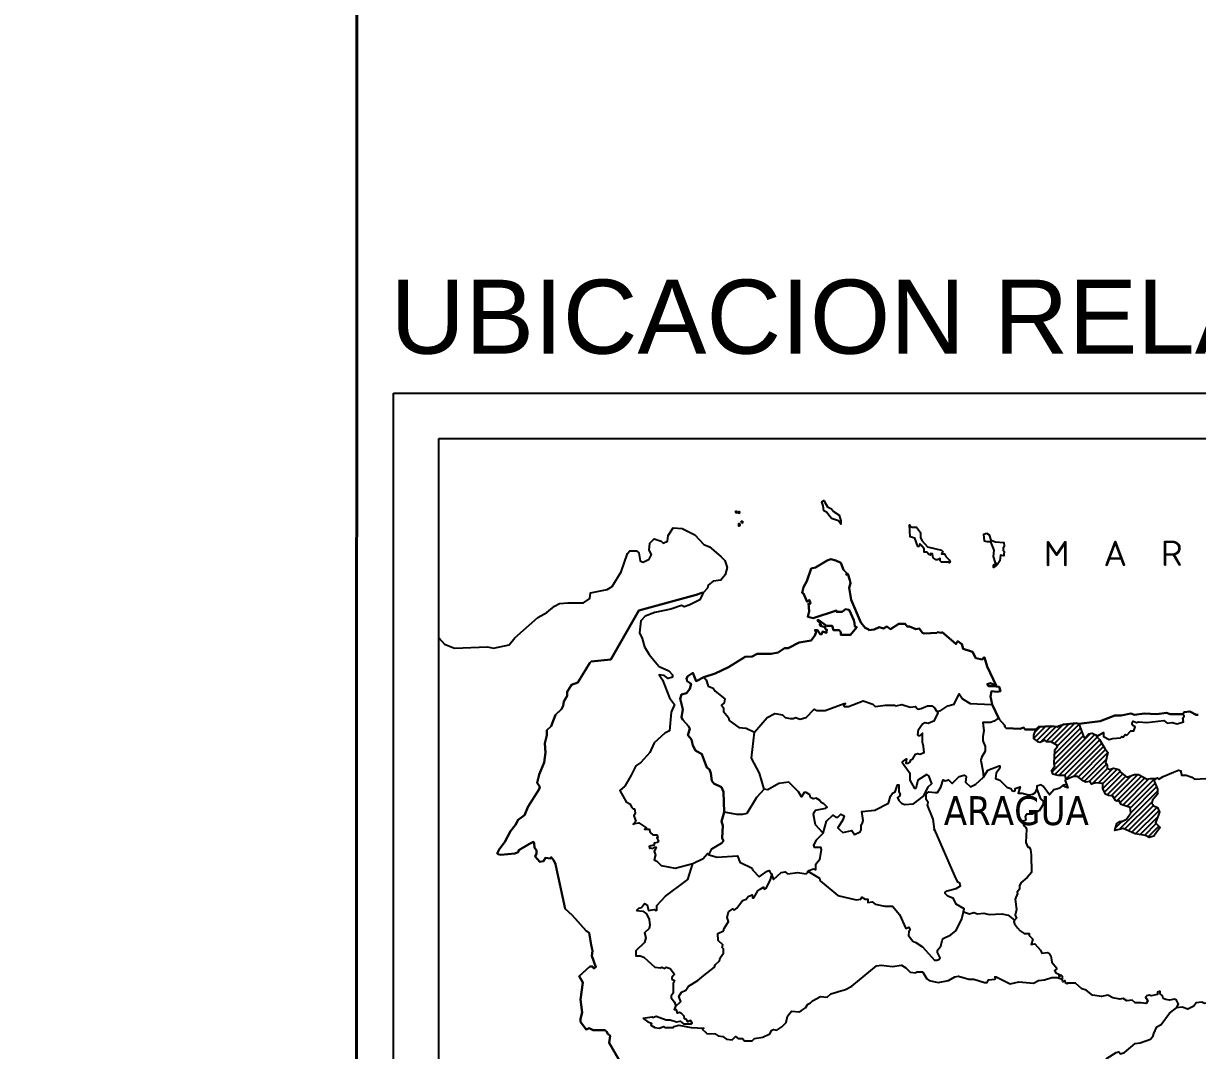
# Model space of a CAD drawing. Header units: metres. Extents: x 2 to 659295185, y -28 to 1124222152.
# Drawn here: x 662159 to 663783, y 1126319 to 1127739 of the extents above; entities that cross this region are included whole.
import ezdxf
from ezdxf.enums import TextEntityAlignment as Align

# ---------------------------------------------------------------- set-up
doc = ezdxf.new("R2010")
doc.units = ezdxf.units.M
doc.header["$MEASUREMENT"] = 0
for name, color, linetype in [('FORMATO', 7, 'CONTINUOUS'), ('MARCO LEYENDA', 7, 'CONTINUOUS'), ('TEXTOS', 7, 'CONTINUOUS')]:
    doc.layers.add(name, color=color, linetype=linetype)
doc.styles.get("Standard").update_dxf_attribs({"font": 'tahoma.ttf'})
doc.styles.add('STYLE1', font='romans.shx')
doc.styles.add('WMF-ARIAL0', font='arial.ttf')

msp = doc.modelspace()

# ---------------------------------------------------------------- hatches: boundary and pattern name
at = {"layer": 'FORMATO'}
h = msp.add_hatch(dxfattribs=at)
h.set_pattern_fill('ANSI31', color=8, scale=1.6, style=0)
h.set_pattern_definition([(45, (-20881749.337, -35277150.653), (-3.5921024484, 3.5921024484), [])])
h.paths.add_polyline_path([(663727.8544, 1126680.5006), (663722.58, 1126692.8076), (663726.0963, 1126695.4448), (663718.1847, 1126695.4448), (663713.7894, 1126694.5657), (663701.4824, 1126700.7192), (663696.208, 1126700.7192), (663685.6592, 1126697.2029), (663676.8685, 1126704.2354), (663674.2313, 1126707.7517), (663667.1988, 1126709.5098), (663661.0453, 1126707.7517), (663658.4081, 1126709.5098), (663658.4081, 1126713.9052), (663655.7709, 1126717.4214), (663659.2872, 1126731.4865), (663654.8918, 1126736.7609), (663647.8593, 1126749.0679), (663643.464, 1126753.4632), (663645.2221, 1126754.3423), (663637.3105, 1126757.8585), (663632.9152, 1126756.9795), (663627.6407, 1126751.7051), (663625.8826, 1126752.5841), (663618.8501, 1126771.0446), (663615.3338, 1126771.9236), (663597.7525, 1126770.1655), (663588.9618, 1126766.6492), (663581.9292, 1126767.5283), (663581.0502, 1126766.6492), (663580.1711, 1126767.5283), (663563.4688, 1126766.6492), (663559.0735, 1126763.1329), (663556.4363, 1126755.2213), (663556.4363, 1126750.826), (663561.7107, 1126746.4307), (663565.227, 1126745.5516), (663571.3804, 1126748.1888), (663574.0176, 1126746.4307), (663580.1711, 1126746.4307), (663588.0827, 1126742.0353), (663588.9618, 1126738.5191), (663585.4455, 1126734.1237), (663584.5664, 1126716.5424), (663585.4455, 1126711.268), (663581.0502, 1126705.9936), (663582.8083, 1126701.5982), (663589.8408, 1126699.8401), (663599.5106, 1126699.8401), (663601.2687, 1126693.6866), (663611.8175, 1126698.082), (663617.0919, 1126698.082), (663625.0035, 1126691.9285), (663628.5198, 1126690.1704), (663634.6733, 1126691.0494), (663636.4314, 1126687.5331), (663642.5849, 1126689.2913), (663652.2546, 1126688.4122), (663652.2546, 1126681.3797), (663655.7709, 1126673.4681), (663660.1662, 1126671.7099), (663666.3197, 1126670.8309), (663669.836, 1126664.6774), (663671.5941, 1126663.7983), (663674.2313, 1126664.6774), (663677.7476, 1126659.403), (663690.0545, 1126655.0077), (663690.9336, 1126647.9751), (663684.7801, 1126639.1844), (663678.6267, 1126635.6682), (663677.7476, 1126636.5472), (663675.9895, 1126635.6682), (663671.5941, 1126633.031), (663668.9569, 1126623.3612), (663680.3848, 1126625.9984), (663697.0871, 1126618.9659), (663711.1522, 1126616.3287), (663716.4266, 1126613.6915), (663722.58, 1126615.4496), (663726.9754, 1126621.6031), (663731.3707, 1126627.7566), (663725.2172, 1126633.91), (663730.4916, 1126648.8542), (663727.8544, 1126655.0077), (663722.58, 1126657.6449), (663719.9428, 1126661.1611), (663720.8219, 1126665.5565), (663727.8544, 1126673.4681)])

# ---------------------------------------------------------------- linework, layer by layer
at = {"layer": 'FORMATO', "color": 7, "linetype": 'Continuous'}
for p, q in [((663148.549, 1127046.1927), (663149.4281, 1127046.1927)), ((663149.4281, 1127046.1927), (663148.549, 1127046.1927)), ((663149.4281, 1127046.1927), (663150.3071, 1127046.1927)), ((663150.3071, 1127046.1927), (663149.4281, 1127046.1927)), ((663406.1158, 1126674.3471), (663407.8739, 1126674.3471))]:
    msp.add_line(p, q, dxfattribs=at)
at = {"layer": 'FORMATO'}
for points in [[(662670.9184, 1127228.2881), (664967.5584, 1127228.2881), (664967.5584, 1125269.8261), (662670.9184, 1125269.8261)], [(662733.7368, 1127165.4697), (664904.74, 1127165.4697), (664904.74, 1125332.6445), (662733.7368, 1125332.6445)]]:
    msp.add_lwpolyline(points, close=True, dxfattribs=at)
at = {"layer": 'FORMATO', "color": 7, "linetype": 'Continuous'}
for points in [[(663146.7909, 1127063.774), (663145.9118, 1127064.6531), (663144.1537, 1127064.6531), (663145.0327, 1127062.8949), (663146.7909, 1127063.774)], [(663150.3071, 1127062.8949), (663149.4281, 1127064.6531), (663147.6699, 1127063.774), (663148.549, 1127062.0159), (663150.3071, 1127062.8949)], [(663290.0789, 1127051.4671), (663290.0789, 1127047.0717), (663286.5626, 1127051.4671), (663276.8928, 1127054.9833), (663269.8603, 1127063.774), (663266.344, 1127065.5321), (663265.465, 1127072.5647), (663263.7068, 1127077.8391), (663266.344, 1127079.5972), (663271.6184, 1127070.8065), (663276.8928, 1127068.1693), (663279.5301, 1127064.6531), (663287.4417, 1127059.3787), (663290.0789, 1127051.4671)], [(663148.549, 1127046.1927), (663148.549, 1127047.9508), (663150.3071, 1127047.0717), (663150.3071, 1127046.1927)], [(663154.7025, 1127049.7089), (663153.8234, 1127050.588), (663152.0653, 1127050.588), (663152.9443, 1127048.8299), (663154.7025, 1127049.7089)], [(662733.6292, 1126889.7187), (662741.5408, 1126880.928), (662755.6059, 1126875.6536), (662801.3174, 1126877.4117), (662809.229, 1126875.6536), (662831.2057, 1126880.0489), (662839.1173, 1126889.7187), (662870.7637, 1126917.8488), (662883.0706, 1126924.8814), (662893.6195, 1126933.672), (662900.652, 1126937.1883), (662912.0799, 1126938.0674), (662934.0566, 1126938.0674), (662942.8472, 1126944.2208), (662943.7263, 1126952.1324), (662966.5821, 1126956.5278), (662973.6146, 1126960.9231), (662985.9215, 1126981.1417), (662994.7122, 1127006.6346), (662998.2285, 1127010.1509), (663007.0192, 1127010.1509), (663010.5354, 1127007.5137), (663012.2936, 1126996.0858), (663015.8098, 1126994.3277), (663018.447, 1126995.2067), (663024.6005, 1126998.723), (663028.1168, 1127004.8765), (663024.6005, 1127011.03), (663025.4796, 1127020.6997), (663031.633, 1127026.8532), (663041.3028, 1127023.3369), (663043.94, 1127020.6997), (663050.0935, 1127023.3369), (663050.9725, 1127031.2485), (663058.0051, 1127041.7973), (663070.312, 1127040.9182), (663087.8934, 1127032.1276), (663100.2003, 1127018.9416), (663108.1119, 1127015.4253), (663123.9351, 1127002.2393), (663129.2095, 1126996.9649), (663132.7258, 1126987.2951), (663130.0886, 1126976.7463), (663123.9351, 1126969.7138), (663113.3863, 1126967.9557), (663106.3538, 1126962.6812), (663105.4747, 1126958.2859), (663099.3212, 1126952.1324)], [(663148.549, 1127046.1927), (663148.549, 1127044.4345), (663150.3071, 1127045.3136), (663150.3071, 1127046.1927)], [(663435.125, 1127002.2393), (663439.5203, 1126997.8439), (663441.2785, 1126994.3277), (663439.5203, 1126993.4486), (663438.6413, 1126994.3277), (663428.9715, 1126994.3277), (663427.2134, 1126996.0858), (663427.2134, 1126999.6021), (663423.6971, 1126997.8439), (663421.939, 1126997.8439), (663417.5436, 1127000.4811), (663416.6646, 1127005.7556), (663414.0274, 1127006.6346), (663414.0274, 1127003.9974), (663411.3902, 1127004.8765), (663408.753, 1127008.3928), (663405.2367, 1127008.3928), (663405.2367, 1127012.7881), (663400.8414, 1127018.0625), (663399.0832, 1127019.8206), (663398.2042, 1127016.3044), (663396.446, 1127016.3044), (663392.0507, 1127027.7322), (663385.8972, 1127029.4904), (663385.0181, 1127046.1927), (663385.8972, 1127043.5555), (663388.5344, 1127042.6764), (663394.6879, 1127042.6764), (663399.9623, 1127035.6438), (663399.9623, 1127028.6113), (663401.7204, 1127024.216), (663409.632, 1127015.4253), (663428.9715, 1127011.03), (663430.7296, 1127009.2718), (663428.9715, 1127005.7556), (663433.3668, 1127005.7556), (663435.125, 1127002.2393)], [(663491.3853, 1127034.7648), (663494.9016, 1127032.1276), (663497.5388, 1127025.095), (663503.6922, 1127022.4578), (663515.1201, 1127021.5788), (663515.9992, 1127017.1834), (663514.2411, 1127013.6672), (663514.2411, 1127011.03), (663515.9992, 1127009.2718), (663515.1201, 1127004.8765), (663515.1201, 1127003.1184), (663510.7248, 1127003.9974), (663509.8457, 1126996.0858), (663506.3294, 1126990.8114), (663503.6922, 1126993.4486), (663501.055, 1127002.2393), (663501.9341, 1127011.03), (663497.5388, 1127022.4578), (663492.2644, 1127022.4578), (663488.7481, 1127023.3369), (663487.869, 1127033.0066), (663491.3853, 1127034.7648)], [(662987.6797, 1126298.1063), (662969.2193, 1126329.7527), (662970.9774, 1126339.4225), (662967.4611, 1126342.0597), (662965.703, 1126345.5759), (662963.9449, 1126347.3341), (662947.2426, 1126347.3341), (662941.9682, 1126349.9713), (662937.5728, 1126348.2131), (662929.6612, 1126358.7619), (662929.6612, 1126363.1573), (662932.2984, 1126371.9479), (662929.6612, 1126389.5293), (662933.1775, 1126413.2641), (662927.9031, 1126422.0548), (662942.8472, 1126435.2408), (662946.3635, 1126435.2408), (662948.1216, 1126432.6036), (662950.7588, 1126434.3617), (662945.4844, 1126450.1849), (662946.3635, 1126457.2175), (662944.6054, 1126465.1291), (662941.9682, 1126481.8314), (662937.5728, 1126484.4686), (662918.2333, 1126506.4453), (662908.5636, 1126515.2359), (662895.3776, 1126576.7707), (662892.7404, 1126582.0451), (662889.2241, 1126586.4404), (662888.3451, 1126584.6823), (662881.3125, 1126585.5613), (662878.6753, 1126581.166), (662873.4009, 1126580.2869), (662867.2474, 1126587.3195), (662869.0056, 1126591.7148), (662869.0056, 1126596.1101), (662866.3684, 1126599.6264), (662865.4893, 1126605.7799), (662864.6102, 1126607.538), (662859.3358, 1126604.9008), (662844.3917, 1126596.1101), (662843.5126, 1126593.4729), (662839.1173, 1126591.7148), (662819.7778, 1126589.9567), (662815.3825, 1126590.8357), (662814.5034, 1126591.7148), (662817.1406, 1126596.9892), (662825.0522, 1126607.538), (662832.9638, 1126622.4822), (662839.9963, 1126631.2728), (662843.5126, 1126638.3054), (662852.3033, 1126644.4588), (662857.5777, 1126656.7658), (662872.5218, 1126680.5006), (662873.4009, 1126684.0169), (662869.8846, 1126689.2913), (662872.5218, 1126700.7192), (662879.5544, 1126717.4214), (662881.3125, 1126731.4865), (662880.4334, 1126743.7935), (662883.0706, 1126755.2213), (662883.0706, 1126762.2539), (662889.2241, 1126767.5283), (662892.7404, 1126777.198), (662895.3776, 1126783.3515), (662903.2892, 1126791.2631), (662905.9264, 1126795.6584), (662906.8055, 1126801.8119), (662911.2008, 1126809.7235), (662911.2008, 1126814.9979), (662917.3543, 1126824.6677), (662926.145, 1126828.1839), (662942.8472, 1126855.435), (662944.6054, 1126857.1932), (662971.8565, 1126859.8304), (663010.5354, 1126927.5186), (663089.6515, 1126949.4952), (663097.5631, 1126952.1324), (663099.3212, 1126952.1324), (663098.4422, 1126950.3743), (663094.9259, 1126942.4627), (663080.8608, 1126935.4302), (663072.9492, 1126932.793), (663069.4329, 1126934.5511), (663054.4888, 1126929.2767), (663032.5121, 1126924.8814), (663019.3261, 1126919.6069), (663013.1726, 1126913.4535), (663011.4145, 1126896.7512), (663014.9308, 1126888.8396), (663018.447, 1126877.4117), (663024.6005, 1126866.8629), (663035.1493, 1126853.6769), (663038.6656, 1126850.1606), (663051.8516, 1126844.0071), (663057.126, 1126838.7327), (663057.126, 1126835.2165), (663050.9725, 1126833.4583), (663045.6981, 1126837.8537), (663038.6656, 1126838.7327), (663043.0609, 1126831.7002), (663052.7307, 1126807.0863), (663059.7632, 1126797.4166), (663055.3679, 1126786.8678), (663052.7307, 1126761.3748), (663046.5772, 1126757.8585), (663031.633, 1126744.6725), (663025.4796, 1126731.4865), (663013.1726, 1126717.4214), (663006.1401, 1126713.0261), (662999.9866, 1126699.8401), (662991.1959, 1126684.8959), (662984.1634, 1126678.7425), (662992.9541, 1126662.9193), (662998.2285, 1126660.2821), (663000.8657, 1126655.0077), (663002.6238, 1126653.2495), (663004.382, 1126653.2495), (663005.261, 1126647.9751), (663003.5029, 1126643.5798), (663006.1401, 1126636.5472), (663002.6238, 1126632.1519), (663004.382, 1126633.031), (663010.5354, 1126633.91), (663020.2052, 1126627.7566), (663021.0842, 1126626.8775), (663021.0842, 1126626.8775), (663018.447, 1126625.1194), (663024.6005, 1126625.1194), (663026.3586, 1126620.724), (663029.8749, 1126617.2078), (663036.0284, 1126617.2078), (663036.9074, 1126613.6915), (663035.1493, 1126613.6915), (663037.7865, 1126608.4171), (663036.0284, 1126606.6589), (663031.633, 1126605.7799), (663031.633, 1126603.1427), (663027.2377, 1126602.2636), (663024.6005, 1126601.3845), (663025.4796, 1126598.7473), (663026.3586, 1126599.6264), (663029.8749, 1126598.7473), (663031.633, 1126600.5055), (663034.2702, 1126600.5055), (663031.633, 1126594.352), (663033.3912, 1126589.9567), (663031.633, 1126582.9241), (663035.1493, 1126581.166), (663041.3028, 1126575.0125), (663060.6423, 1126571.4963), (663085.2562, 1126577.6497), (663099.3212, 1126584.6823), (663105.4747, 1126591.7148), (663107.2328, 1126589.9567), (663111.6282, 1126597.8683), (663124.8142, 1126605.7799), (663127.4514, 1126609.2961), (663125.6933, 1126612.8124), (663126.5723, 1126630.3938), (663124.8142, 1126635.6682), (663128.3305, 1126648.8542), (663127.4514, 1126676.9843), (663124.8142, 1126683.1378), (663114.2654, 1126688.4122), (663111.6282, 1126691.9285), (663109.87, 1126702.4773), (663108.1119, 1126707.7517), (663104.5956, 1126710.3889), (663097.5631, 1126728.8493), (663088.7724, 1126734.1237), (663085.2562, 1126741.1563), (663083.498, 1126749.0679), (663078.2236, 1126755.2213), (663080.8608, 1126764.012), (663079.1027, 1126767.5283), (663071.1911, 1126776.319), (663069.4329, 1126779.8352), (663071.1911, 1126791.2631), (663067.6748, 1126805.3282), (663069.4329, 1126811.4817), (663076.4655, 1126813.2398), (663080.8608, 1126819.3933), (663082.619, 1126826.4258), (663077.3445, 1126829.9421), (663076.4655, 1126833.4583), (663078.2236, 1126836.9746), (663085.2562, 1126841.3699), (663089.6515, 1126829.9421), (663100.2003, 1126835.2165), (663116.0235, 1126840.4909), (663134.4839, 1126849.2816), (663157.3397, 1126863.3466), (663167.0094, 1126864.2257), (663174.042, 1126867.742), (663193.3814, 1126867.742), (663203.0512, 1126869.5001), (663211.8419, 1126875.6536), (663217.1163, 1126875.6536), (663232.0604, 1126883.5652), (663248.7627, 1126886.2024), (663254.0371, 1126893.2349), (663255.7952, 1126897.6303), (663254.0371, 1126900.2675), (663257.5534, 1126900.2675), (663261.0696, 1126894.9931), (663263.7068, 1126894.9931), (663264.5859, 1126898.5093), (663269.8603, 1126896.7512), (663269.8603, 1126900.2675), (663270.7394, 1126900.2675), (663268.1022, 1126902.9047), (663268.1022, 1126904.6628), (663261.9487, 1126906.4209), (663260.1906, 1126908.1791), (663262.8278, 1126908.1791), (663258.4324, 1126912.5744), (663257.5534, 1126914.3325), (663259.3115, 1126914.3325), (663269.8603, 1126906.4209), (663277.7719, 1126906.4209), (663279.5301, 1126900.2675), (663287.4417, 1126900.2675), (663290.0789, 1126897.6303), (663290.0789, 1126894.114), (663303.2649, 1126894.114), (663312.0555, 1126904.6628), (663309.4183, 1126905.5419), (663308.5393, 1126909.9372), (663307.6602, 1126914.3325), (663301.5067, 1126928.3976), (663296.2323, 1126929.2767), (663291.837, 1126925.7604), (663283.9254, 1126925.7604), (663283.9254, 1126927.5186), (663251.3999, 1126916.9697), (663244.3674, 1126918.7279), (663246.1255, 1126926.6395), (663245.2464, 1126937.1883), (663247.0046, 1126936.3092), (663247.8836, 1126937.1883), (663247.0046, 1126940.7046), (663246.1255, 1126942.4627), (663243.4883, 1126939.8255), (663242.6092, 1126940.7046), (663238.2139, 1126951.2534), (663236.4557, 1126952.1324), (663238.2139, 1126960.044), (663242.6092, 1126967.9557), (663248.7627, 1126985.537), (663254.9162, 1126987.2951), (663270.7394, 1126996.9649), (663276.0138, 1126998.723), (663283.0463, 1126996.9649), (663290.0789, 1126993.4486), (663293.5951, 1126983.7789), (663297.9905, 1126979.3835), (663297.1114, 1126977.6254), (663297.9905, 1126976.7463), (663299.7486, 1126978.5045), (663302.3858, 1126969.7138), (663303.2649, 1126965.3185), (663301.5067, 1126959.165), (663304.1439, 1126942.4627), (663317.33, 1126910.8163), (663323.4834, 1126903.7837), (663328.7578, 1126901.1465), (663328.7578, 1126900.2675), (663335.7904, 1126901.1465), (663342.8229, 1126904.6628), (663348.9764, 1126902.9047), (663353.3717, 1126905.5419), (663358.6461, 1126902.0256), (663370.074, 1126909.0581), (663378.8647, 1126909.0581), (663381.5019, 1126905.5419), (663385.0181, 1126905.5419), (663393.8088, 1126902.0256), (663398.2042, 1126902.9047), (663402.5995, 1126896.7512), (663405.2367, 1126895.8721), (663422.818, 1126896.7512), (663423.6971, 1126897.6303), (663428.9715, 1126896.7512), (663429.8506, 1126897.6303), (663445.6738, 1126884.4443), (663449.1901, 1126880.928), (663450.0691, 1126882.6861), (663451.8273, 1126885.3233), (663457.1017, 1126880.928), (663458.8598, 1126874.7745), (663472.0458, 1126870.3792), (663476.4412, 1126861.5885), (663485.2318, 1126859.8304), (663487.869, 1126862.4676), (663488.7481, 1126862.4676), (663492.2644, 1126850.1606), (663504.5713, 1126823.7886), (663496.6597, 1126827.3049), (663492.2644, 1126825.5467), (663494.0225, 1126822.9095), (663500.176, 1126822.9095), (663508.9666, 1126822.0305), (663510.7248, 1126815.877), (663506.3294, 1126814.9979), (663498.4178, 1126815.877), (663496.6597, 1126808.8445), (663499.2969, 1126798.2956), (663499.2969, 1126797.4166), (663508.9666, 1126777.198), (663516.8783, 1126768.4074), (663516.8783, 1126766.6492), (663518.6364, 1126764.8911), (663537.9759, 1126764.012), (663542.3712, 1126765.7701), (663545.0084, 1126763.1329), (663559.0735, 1126763.1329), (663563.4688, 1126766.6492), (663580.1711, 1126767.5283), (663581.0502, 1126766.6492), (663581.9292, 1126767.5283), (663588.9618, 1126766.6492), (663597.7525, 1126770.1655), (663615.3338, 1126771.9236), (663618.8501, 1126771.0446), (663648.7384, 1126774.5608), (663668.9569, 1126782.4724), (663677.7476, 1126782.4724), (663690.9336, 1126785.1096), (663696.208, 1126783.3515), (663709.394, 1126785.1096), (663726.9754, 1126784.2306), (663740.1614, 1126785.9887), (663745.4358, 1126784.2306), (663760.3799, 1126784.2306), (663763.0171, 1126784.2306), (663764.7753, 1126786.8678), (663772.6869, 1126787.7468), (663781.4775, 1126783.3515), (663784.1147, 1126783.3515)], [(663784.1147, 1126783.3515), (663781.4775, 1126783.3515), (663772.6869, 1126787.7468), (663764.7753, 1126786.8678), (663763.0171, 1126784.2306), (663760.3799, 1126784.2306), (663745.4358, 1126784.2306), (663740.1614, 1126785.9887), (663726.9754, 1126784.2306), (663709.394, 1126785.1096), (663696.208, 1126783.3515), (663690.9336, 1126785.1096), (663677.7476, 1126782.4724), (663668.9569, 1126782.4724), (663648.7384, 1126774.5608), (663618.8501, 1126771.0446), (663615.3338, 1126771.9236), (663597.7525, 1126770.1655), (663588.9618, 1126766.6492), (663581.9292, 1126767.5283), (663581.0502, 1126766.6492), (663580.1711, 1126767.5283), (663563.4688, 1126766.6492), (663559.0735, 1126763.1329), (663545.0084, 1126763.1329), (663542.3712, 1126765.7701), (663537.9759, 1126764.012), (663518.6364, 1126764.8911), (663516.8783, 1126766.6492), (663516.8783, 1126768.4074), (663508.9666, 1126777.198), (663499.2969, 1126797.4166), (663499.2969, 1126798.2956), (663496.6597, 1126808.8445), (663498.4178, 1126815.877), (663506.3294, 1126814.9979), (663510.7248, 1126815.877), (663508.9666, 1126822.0305), (663500.176, 1126822.9095), (663494.0225, 1126822.9095), (663492.2644, 1126825.5467), (663496.6597, 1126827.3049), (663504.5713, 1126823.7886), (663492.2644, 1126850.1606), (663488.7481, 1126862.4676), (663487.869, 1126862.4676), (663485.2318, 1126859.8304), (663476.4412, 1126861.5885), (663472.0458, 1126870.3792), (663458.8598, 1126874.7745), (663457.1017, 1126880.928), (663451.8273, 1126885.3233), (663450.0691, 1126882.6861), (663449.1901, 1126880.928), (663445.6738, 1126884.4443), (663429.8506, 1126897.6303), (663428.9715, 1126896.7512), (663423.6971, 1126897.6303), (663422.818, 1126896.7512), (663405.2367, 1126895.8721), (663402.5995, 1126896.7512), (663398.2042, 1126902.9047), (663393.8088, 1126902.0256), (663385.0181, 1126905.5419), (663381.5019, 1126905.5419), (663378.8647, 1126909.0581), (663370.074, 1126909.0581), (663358.6461, 1126902.0256), (663353.3717, 1126905.5419), (663348.9764, 1126902.9047), (663342.8229, 1126904.6628), (663335.7904, 1126901.1465), (663328.7578, 1126900.2675), (663328.7578, 1126901.1465), (663323.4834, 1126903.7837), (663317.33, 1126910.8163), (663304.1439, 1126942.4627), (663301.5067, 1126959.165), (663303.2649, 1126965.3185), (663302.3858, 1126969.7138), (663299.7486, 1126978.5045), (663297.9905, 1126976.7463), (663297.1114, 1126977.6254), (663297.9905, 1126979.3835), (663293.5951, 1126983.7789), (663290.0789, 1126993.4486), (663283.0463, 1126996.9649), (663276.0138, 1126998.723), (663270.7394, 1126996.9649)], [(663270.7394, 1126996.9649), (663254.9162, 1126987.2951), (663248.7627, 1126985.537), (663242.6092, 1126967.9557), (663238.2139, 1126960.044), (663236.4557, 1126952.1324), (663238.2139, 1126951.2534), (663242.6092, 1126940.7046), (663243.4883, 1126939.8255), (663246.1255, 1126942.4627), (663247.0046, 1126940.7046), (663247.8836, 1126937.1883), (663247.0046, 1126936.3092), (663245.2464, 1126937.1883), (663246.1255, 1126926.6395), (663244.3674, 1126918.7279), (663251.3999, 1126916.9697), (663283.9254, 1126927.5186), (663283.9254, 1126925.7604), (663291.837, 1126925.7604), (663296.2323, 1126929.2767), (663301.5067, 1126928.3976), (663307.6602, 1126914.3325), (663308.5393, 1126909.9372), (663309.4183, 1126905.5419), (663312.0555, 1126904.6628), (663303.2649, 1126894.114), (663290.0789, 1126894.114), (663290.0789, 1126897.6303), (663287.4417, 1126900.2675), (663279.5301, 1126900.2675), (663277.7719, 1126906.4209), (663269.8603, 1126906.4209), (663259.3115, 1126914.3325), (663257.5534, 1126914.3325), (663258.4324, 1126912.5744), (663262.8278, 1126908.1791), (663260.1906, 1126908.1791), (663261.9487, 1126906.4209), (663268.1022, 1126904.6628), (663268.1022, 1126902.9047), (663270.7394, 1126900.2675), (663269.8603, 1126900.2675), (663269.8603, 1126896.7512), (663264.5859, 1126898.5093), (663263.7068, 1126894.9931), (663261.0696, 1126894.9931), (663257.5534, 1126900.2675), (663254.0371, 1126900.2675), (663255.7952, 1126897.6303), (663254.0371, 1126893.2349), (663248.7627, 1126886.2024), (663232.0604, 1126883.5652), (663217.1163, 1126875.6536), (663211.8419, 1126875.6536), (663203.0512, 1126869.5001), (663193.3814, 1126867.742), (663174.042, 1126867.742), (663167.0094, 1126864.2257), (663157.3397, 1126863.3466), (663134.4839, 1126849.2816), (663116.0235, 1126840.4909), (663100.2003, 1126835.2165), (663089.6515, 1126829.9421), (663085.2562, 1126841.3699), (663078.2236, 1126836.9746), (663076.4655, 1126833.4583), (663077.3445, 1126829.9421), (663082.619, 1126826.4258), (663080.8608, 1126819.3933), (663076.4655, 1126813.2398), (663069.4329, 1126811.4817), (663067.6748, 1126805.3282), (663071.1911, 1126791.2631), (663069.4329, 1126779.8352), (663071.1911, 1126776.319), (663079.1027, 1126767.5283), (663080.8608, 1126764.012), (663078.2236, 1126755.2213), (663083.498, 1126749.0679), (663085.2562, 1126741.1563), (663088.7724, 1126734.1237), (663097.5631, 1126728.8493), (663104.5956, 1126710.3889), (663108.1119, 1126707.7517), (663109.87, 1126702.4773), (663111.6282, 1126691.9285), (663114.2654, 1126688.4122), (663124.8142, 1126683.1378), (663127.4514, 1126676.9843), (663128.3305, 1126648.8542), (663124.8142, 1126635.6682), (663126.5723, 1126630.3938), (663125.6933, 1126612.8124), (663127.4514, 1126609.2961)], [(663501.055, 1126990.8114), (663504.5713, 1126992.5695), (663504.5713, 1126989.9323), (663501.055, 1126987.2951), (663501.055, 1126990.8114)], [(663098.4422, 1126950.3743), (663099.3212, 1126952.1324), (663099.3212, 1126952.1324), (663097.5631, 1126952.1324), (663089.6515, 1126949.4952), (663010.5354, 1126927.5186), (662971.8565, 1126859.8304), (662944.6054, 1126857.1932), (662942.8472, 1126855.435), (662926.145, 1126828.1839), (662917.3543, 1126824.6677), (662911.2008, 1126814.9979), (662911.2008, 1126809.7235), (662906.8055, 1126801.8119), (662905.9264, 1126795.6584), (662903.2892, 1126791.2631), (662895.3776, 1126783.3515), (662892.7404, 1126777.198), (662889.2241, 1126767.5283), (662883.0706, 1126762.2539), (662883.0706, 1126755.2213), (662880.4334, 1126743.7935), (662881.3125, 1126731.4865), (662879.5544, 1126717.4214), (662872.5218, 1126700.7192), (662869.8846, 1126689.2913), (662873.4009, 1126684.0169), (662872.5218, 1126680.5006), (662857.5777, 1126656.7658), (662852.3033, 1126644.4588), (662843.5126, 1126638.3054), (662839.9963, 1126631.2728), (662832.9638, 1126622.4822), (662825.0522, 1126607.538), (662817.1406, 1126596.9892), (662814.5034, 1126591.7148), (662815.3825, 1126590.8357), (662819.7778, 1126589.9567), (662839.1173, 1126591.7148), (662843.5126, 1126593.4729), (662844.3917, 1126596.1101), (662859.3358, 1126604.9008), (662864.6102, 1126607.538), (662865.4893, 1126605.7799), (662866.3684, 1126599.6264), (662869.0056, 1126596.1101), (662869.0056, 1126591.7148), (662867.2474, 1126587.3195), (662873.4009, 1126580.2869), (662878.6753, 1126581.166), (662881.3125, 1126585.5613), (662888.3451, 1126584.6823), (662889.2241, 1126586.4404), (662892.7404, 1126582.0451), (662895.3776, 1126576.7707), (662908.5636, 1126515.2359), (662918.2333, 1126506.4453), (662937.5728, 1126484.4686), (662941.9682, 1126481.8314), (662944.6054, 1126465.1291), (662946.3635, 1126457.2175), (662945.4844, 1126450.1849), (662950.7588, 1126434.3617), (662948.1216, 1126432.6036), (662946.3635, 1126435.2408), (662942.8472, 1126435.2408), (662927.9031, 1126422.0548), (662933.1775, 1126413.2641), (662929.6612, 1126389.5293), (662932.2984, 1126371.9479), (662929.6612, 1126363.1573), (662929.6612, 1126358.7619), (662937.5728, 1126348.2131), (662941.9682, 1126349.9713), (662947.2426, 1126347.3341), (662963.9449, 1126347.3341), (662965.703, 1126345.5759), (662967.4611, 1126342.0597), (662970.9774, 1126339.4225), (662969.2193, 1126329.7527), (662987.6797, 1126298.1063)], [(663100.2003, 1126835.2165), (663103.7166, 1126831.7002), (663106.3538, 1126822.9095), (663113.3863, 1126820.2723), (663116.0235, 1126815.877), (663129.2095, 1126805.3282), (663128.3305, 1126800.0538), (663124.8142, 1126796.5375), (663127.4514, 1126793.0212), (663127.4514, 1126787.7468), (663134.4839, 1126779.8352), (663135.363, 1126775.4399), (663148.549, 1126765.7701), (663159.0978, 1126764.8911), (663170.5257, 1126759.6167)], [(663422.818, 1126787.7468), (663428.0924, 1126789.505), (663437.7622, 1126795.6584), (663446.5529, 1126798.2956), (663453.5854, 1126812.3607), (663457.9807, 1126805.3282), (663468.5295, 1126799.1747), (663498.4178, 1126797.4166), (663499.2969, 1126797.4166)], [(663170.5257, 1126759.6167), (663188.107, 1126779.8352), (663198.6558, 1126785.1096), (663209.2047, 1126783.3515), (663212.7209, 1126779.8352), (663219.7535, 1126778.0771), (663224.1488, 1126778.0771), (663227.6651, 1126779.8352), (663232.9395, 1126777.198), (663241.7302, 1126779.8352), (663253.158, 1126791.2631), (663256.6743, 1126789.505), (663268.1022, 1126789.505), (663294.4742, 1126799.1747), (663296.2323, 1126799.1747), (663293.5951, 1126796.5375), (663294.4742, 1126794.7794), (663300.6277, 1126794.7794), (663320.8462, 1126802.691), (663334.0322, 1126798.2956), (663337.5485, 1126794.7794), (663351.6136, 1126796.5375), (663363.9205, 1126796.5375), (663366.5577, 1126795.6584), (663374.4693, 1126797.4166), (663385.8972, 1126793.9003), (663392.9297, 1126794.7794), (663395.5669, 1126792.1422), (663397.3251, 1126791.2631), (663400.8414, 1126792.1422), (663409.632, 1126795.6584), (663415.7855, 1126795.6584), (663419.3018, 1126793.0212), (663422.818, 1126787.7468)], [(663406.1158, 1126674.3471), (663410.5111, 1126684.0169), (663415.7855, 1126688.4122), (663411.3902, 1126698.961), (663408.753, 1126700.7192), (663396.446, 1126692.8076), (663393.8088, 1126681.3797), (663392.0507, 1126681.3797), (663385.8972, 1126692.8076), (663385.8972, 1126701.5982), (663375.3484, 1126716.5424), (663375.3484, 1126718.3005), (663380.6228, 1126722.6958), (663379.7437, 1126716.5424), (663382.3809, 1126716.5424), (663385.8972, 1126718.3005), (663386.7763, 1126720.9377), (663389.4135, 1126722.6958), (663392.9297, 1126728.8493), (663396.446, 1126729.7284), (663399.0832, 1126728.8493), (663405.2367, 1126731.4865), (663404.3576, 1126739.3981), (663402.5995, 1126745.5516), (663402.5995, 1126757.8585), (663399.0832, 1126754.3423), (663397.3251, 1126754.3423), (663396.446, 1126755.2213), (663397.3251, 1126763.1329), (663402.5995, 1126771.0446), (663406.1158, 1126772.8027), (663410.5111, 1126771.9236), (663419.3018, 1126775.4399), (663424.5762, 1126785.9887), (663422.818, 1126787.7468)], [(663508.9666, 1126777.198), (663507.2085, 1126778.0771), (663501.9341, 1126774.5608), (663496.6597, 1126772.8027), (663486.1109, 1126772.8027), (663487.869, 1126761.3748), (663486.1109, 1126753.4632), (663486.1109, 1126747.3097), (663489.6272, 1126739.3981), (663489.6272, 1126733.2447), (663484.3528, 1126724.454), (663483.4737, 1126720.0586), (663486.1109, 1126705.9936), (663486.99, 1126697.2029)], [(663645.2221, 1126754.3423), (663653.1337, 1126758.7376), (663653.1337, 1126753.4632), (663661.0453, 1126749.0679), (663665.4406, 1126750.826), (663676.8685, 1126751.7051), (663678.6267, 1126753.4632), (663680.3848, 1126752.5841), (663683.022, 1126756.1004), (663685.6592, 1126755.2213), (663690.9336, 1126761.3748), (663695.3289, 1126761.3748), (663697.0871, 1126766.6492), (663693.5708, 1126768.4074), (663692.6917, 1126770.1655), (663692.6917, 1126771.9236), (663694.4499, 1126774.5608), (663698.8452, 1126772.8027), (663701.4824, 1126773.6818), (663712.9103, 1126772.8027), (663736.6451, 1126775.4399), (663741.0404, 1126771.9236), (663748.073, 1126772.8027), (663755.1055, 1126771.0446), (663763.8962, 1126773.6818), (663763.0171, 1126778.9562), (663764.7753, 1126781.5934), (663763.0171, 1126784.2306)], [(663183.7117, 1126680.5006), (663177.5582, 1126702.4773), (663166.1304, 1126723.5749), (663170.5257, 1126759.6167)], [(663559.0735, 1126763.1329), (663556.4363, 1126755.2213), (663556.4363, 1126750.826), (663561.7107, 1126746.4307), (663565.227, 1126745.5516), (663571.3804, 1126748.1888), (663574.0176, 1126746.4307), (663580.1711, 1126746.4307), (663588.0827, 1126742.0353), (663588.9618, 1126738.5191), (663585.4455, 1126734.1237), (663584.5664, 1126716.5424), (663585.4455, 1126711.268), (663581.0502, 1126705.9936), (663582.8083, 1126701.5982), (663589.8408, 1126699.8401), (663599.5106, 1126699.8401), (663601.2687, 1126693.6866)], [(663618.8501, 1126771.0446), (663625.8826, 1126752.5841), (663627.6407, 1126751.7051), (663632.9152, 1126756.9795), (663637.3105, 1126757.8585), (663645.2221, 1126754.3423)], [(663645.2221, 1126754.3423), (663643.464, 1126753.4632), (663647.8593, 1126749.0679), (663654.8918, 1126736.7609), (663659.2872, 1126731.4865), (663655.7709, 1126717.4214), (663658.4081, 1126713.9052), (663658.4081, 1126709.5098), (663661.0453, 1126707.7517), (663667.1988, 1126709.5098), (663674.2313, 1126707.7517), (663676.8685, 1126704.2354), (663685.6592, 1126697.2029), (663696.208, 1126700.7192), (663701.4824, 1126700.7192), (663713.7894, 1126694.5657), (663718.1847, 1126695.4448), (663726.0963, 1126695.4448)], [(663486.99, 1126697.2029), (663493.1434, 1126706.8726), (663508.9666, 1126713.0261), (663509.8457, 1126713.0261), (663509.8457, 1126709.5098), (663504.5713, 1126702.4773), (663503.6922, 1126695.4448), (663509.8457, 1126692.8076), (663519.5155, 1126683.1378), (663524.7899, 1126681.3797), (663526.548, 1126678.7425), (663529.1852, 1126677.8634), (663530.9433, 1126678.7425), (663530.9433, 1126681.3797), (663537.9759, 1126684.0169), (663535.3387, 1126675.2262), (663540.6131, 1126675.2262), (663549.4037, 1126672.589), (663555.5572, 1126673.4681), (663559.0735, 1126676.1053), (663560.8316, 1126680.5006)], [(663726.0963, 1126695.4448), (663727.8544, 1126696.3238), (663729.6126, 1126694.5657), (663735.766, 1126698.082), (663749.8311, 1126704.2354), (663756.8637, 1126706.8726), (663760.3799, 1126705.9936), (663760.3799, 1126704.2354), (663761.259, 1126700.7192), (663761.259, 1126699.8401), (663767.4125, 1126699.8401), (663775.3241, 1126697.2029), (663778.8403, 1126694.5657), (663794.6636, 1126695.4448), (663811.3658, 1126691.0494), (663815.7612, 1126691.9285), (663818.3984, 1126695.4448), (663831.5844, 1126693.6866), (663843.0123, 1126693.6866), (663843.8913, 1126691.9285)], [(663265.465, 1126619.845), (663254.9162, 1126631.2728), (663252.279, 1126645.3379), (663253.158, 1126648.8542), (663254.9162, 1126651.4914), (663268.9812, 1126654.1286), (663270.7394, 1126655.8867), (663266.344, 1126660.2821), (663262.8278, 1126662.0402), (663260.1906, 1126665.5565), (663255.7952, 1126668.1937), (663251.3999, 1126667.3146), (663247.8836, 1126669.0727), (663247.0046, 1126672.589), (663241.7302, 1126676.1053), (663239.093, 1126676.1053), (663235.5767, 1126669.9518), (663231.1813, 1126676.9843), (663217.9953, 1126690.1704), (663203.9303, 1126688.4122), (663188.9861, 1126679.6215), (663183.7117, 1126680.5006)], [(663407.8739, 1126674.3471), (663411.3902, 1126676.9843), (663420.1808, 1126676.1053), (663423.6971, 1126676.1053), (663428.0924, 1126683.1378), (663431.6087, 1126693.6866), (663434.2459, 1126691.9285), (663438.6413, 1126693.6866), (663443.9157, 1126688.4122), (663453.5854, 1126698.082), (663460.6179, 1126699.8401), (663463.2551, 1126698.082), (663462.3761, 1126690.1704), (663469.4086, 1126684.0169), (663476.4412, 1126687.5331), (663486.99, 1126697.2029)], [(663601.2687, 1126693.6866), (663600.3897, 1126691.9285), (663603.9059, 1126682.2587), (663600.3897, 1126684.0169), (663598.6315, 1126684.8959), (663599.5106, 1126686.6541), (663596.8734, 1126685.775), (663591.599, 1126681.3797), (663584.5664, 1126679.6215), (663578.413, 1126672.589), (663569.6223, 1126684.8959), (663566.9851, 1126686.6541), (663560.8316, 1126684.8959), (663560.8316, 1126680.5006)], [(663726.0963, 1126695.4448), (663722.58, 1126692.8076), (663727.8544, 1126680.5006), (663727.8544, 1126673.4681), (663720.8219, 1126665.5565), (663719.9428, 1126661.1611), (663722.58, 1126657.6449), (663727.8544, 1126655.0077), (663730.4916, 1126648.8542), (663725.2172, 1126633.91), (663731.3707, 1126627.7566), (663726.9754, 1126621.6031), (663722.58, 1126615.4496), (663716.4266, 1126613.6915), (663711.1522, 1126616.3287), (663697.0871, 1126618.9659), (663680.3848, 1126625.9984), (663668.9569, 1126623.3612), (663671.5941, 1126633.031), (663675.9895, 1126635.6682), (663677.7476, 1126636.5472), (663678.6267, 1126635.6682), (663684.7801, 1126639.1844), (663690.9336, 1126647.9751), (663690.0545, 1126655.0077), (663677.7476, 1126659.403), (663674.2313, 1126664.6774), (663671.5941, 1126663.7983), (663669.836, 1126664.6774), (663666.3197, 1126670.8309), (663660.1662, 1126671.7099), (663655.7709, 1126673.4681), (663652.2546, 1126681.3797), (663652.2546, 1126688.4122), (663642.5849, 1126689.2913), (663636.4314, 1126687.5331), (663634.6733, 1126691.0494), (663628.5198, 1126690.1704), (663625.0035, 1126691.9285), (663617.0919, 1126698.082), (663611.8175, 1126698.082), (663601.2687, 1126693.6866)], [(663183.7117, 1126680.5006), (663173.1629, 1126669.0727), (663159.9769, 1126647.096), (663153.8234, 1126645.3379), (663145.9118, 1126645.3379), (663128.3305, 1126648.8542)], [(663265.465, 1126619.845), (663269.8603, 1126636.5472), (663278.651, 1126644.4588), (663283.0463, 1126641.8216), (663285.6835, 1126641.8216), (663290.0789, 1126646.217), (663294.4742, 1126643.5798), (663292.7161, 1126638.3054), (663286.5626, 1126628.6356), (663285.6835, 1126626.8775), (663288.3207, 1126624.2403), (663292.7161, 1126620.724), (663305.023, 1126623.3612), (663308.5393, 1126618.0868), (663316.4509, 1126621.6031), (663318.209, 1126624.2403), (663318.209, 1126631.2728), (663319.9672, 1126633.91), (663320.8462, 1126637.4263), (663319.0881, 1126649.7333), (663336.6694, 1126651.4914), (663356.0089, 1126661.1611), (663358.6461, 1126670.8309), (663361.2833, 1126675.2262), (663364.7996, 1126676.9843), (663368.3159, 1126686.6541), (663370.074, 1126686.6541), (663370.074, 1126676.9843), (663371.8321, 1126673.4681), (663370.9531, 1126670.8309), (663368.3159, 1126669.0727), (663370.074, 1126664.6774), (663373.5903, 1126661.1611), (663377.9856, 1126659.403), (663390.2925, 1126660.2821), (663404.3576, 1126670.8309), (663406.1158, 1126674.3471)], [(663459.7389, 1126510.8406), (663460.6179, 1126515.2359), (663449.1901, 1126521.3894), (663445.6738, 1126529.301), (663437.7622, 1126532.8173), (663434.2459, 1126536.3336), (663434.2459, 1126538.0917), (663436.8831, 1126539.8498), (663449.1901, 1126543.3661), (663455.3435, 1126546.8824), (663454.4645, 1126550.3986), (663451.8273, 1126552.1568), (663447.4319, 1126560.9474), (663419.3018, 1126625.1194), (663417.5436, 1126639.1844), (663409.632, 1126658.5239), (663410.5111, 1126662.0402), (663407.8739, 1126666.4355), (663407.8739, 1126674.3471)], [(663560.8316, 1126680.5006), (663566.106, 1126667.3146), (663569.6223, 1126663.7983), (663569.6223, 1126659.403), (663564.3479, 1126650.6123), (663554.6782, 1126646.217), (663546.7665, 1126646.217), (663545.0084, 1126642.7007), (663545.8875, 1126639.1844), (663545.0084, 1126637.4263), (663540.6131, 1126636.5472), (663543.2503, 1126629.5147), (663545.8875, 1126627.7566), (663546.7665, 1126625.1194), (663545.8875, 1126606.6589), (663548.5247, 1126600.5055), (663550.2828, 1126600.5055), (663552.0409, 1126596.9892), (663552.92, 1126589.9567), (663553.7991, 1126565.3428), (663547.6456, 1126558.3102), (663538.8549, 1126551.2777), (663537.0968, 1126546.8824), (663537.0968, 1126542.487), (663533.5805, 1126538.0917), (663534.4596, 1126536.3336), (663530.9433, 1126528.4219), (663532.7015, 1126514.3569), (663530.9433, 1126506.4453), (663532.7015, 1126502.0499), (663530.0643, 1126499.4127)], [(663419.3018, 1126625.1194), (663418.4227, 1126624.2403), (663419.3018, 1126625.1194)], [(663265.465, 1126619.845), (663255.7952, 1126610.1752), (663252.279, 1126603.1427), (663253.158, 1126600.5055), (663261.9487, 1126600.5055), (663262.8278, 1126596.9892), (663260.1906, 1126582.9241), (663254.9162, 1126575.8916), (663254.9162, 1126568.859), (663252.279, 1126569.7381), (663244.3674, 1126567.1009)], [(663007.0192, 1126512.5987), (663010.5354, 1126516.115), (663014.0517, 1126516.9941), (663018.447, 1126522.2685), (663021.9633, 1126520.5103), (663023.7214, 1126512.5987), (663031.633, 1126514.3569), (663033.3912, 1126512.5987), (663035.1493, 1126513.4778), (663035.1493, 1126519.6313), (663047.4563, 1126532.8173), (663074.7073, 1126553.0358), (663078.2236, 1126555.673), (663085.2562, 1126577.6497)], [(663107.2328, 1126589.9567), (663118.6607, 1126586.4404), (663146.7909, 1126588.1985), (663150.3071, 1126579.4079), (663167.0094, 1126571.4963), (663167.8885, 1126568.859), (663176.6792, 1126559.1893), (663188.107, 1126567.1009), (663190.7442, 1126567.98), (663192.5024, 1126564.4637), (663194.2605, 1126563.5846), (663194.2605, 1126561.8265)], [(663061.5213, 1126380.7386), (663068.5539, 1126386.8921), (663065.9167, 1126393.9246), (663069.4329, 1126400.0781), (663075.5864, 1126402.7153), (663079.1027, 1126407.9897), (663092.2887, 1126415.9013), (663100.2003, 1126422.9339), (663115.1444, 1126434.3617), (663116.0235, 1126437.878), (663122.177, 1126443.1524), (663123.0561, 1126447.5477), (663127.4514, 1126453.7012), (663127.4514, 1126459.8547), (663125.6933, 1126461.6128), (663126.5723, 1126465.1291), (663120.4188, 1126471.2826), (663119.5398, 1126480.9523), (663127.4514, 1126484.4686), (663128.3305, 1126487.9848), (663134.4839, 1126497.6546), (663132.7258, 1126502.929), (663134.4839, 1126510.8406), (663140.6374, 1126515.2359), (663142.3955, 1126513.4778), (663145.9118, 1126516.115), (663153.8234, 1126526.6638), (663159.0978, 1126528.4219), (663161.735, 1126531.9382), (663167.0094, 1126534.5754), (663167.8885, 1126530.1801), (663169.6466, 1126530.1801), (663174.921, 1126539.8498), (663178.4373, 1126542.487), (663182.8326, 1126545.1242), (663183.7117, 1126542.487), (663187.228, 1126544.2452), (663192.5024, 1126555.673), (663194.2605, 1126561.8265)], [(663194.2605, 1126561.8265), (663196.8977, 1126555.673), (663207.4465, 1126565.3428), (663212.7209, 1126566.2218), (663216.2372, 1126563.5846), (663230.3023, 1126565.3428), (663241.7302, 1126563.5846), (663244.3674, 1126565.3428), (663244.3674, 1126567.1009)], [(663244.3674, 1126567.1009), (663260.1906, 1126557.4312), (663261.0696, 1126553.9149), (663285.6835, 1126533.6964), (663311.1765, 1126527.5429), (663317.33, 1126528.4219), (663319.0881, 1126531.0592), (663323.4834, 1126528.4219), (663326.9997, 1126528.4219), (663326.9997, 1126524.0266), (663333.1532, 1126524.9057), (663337.5485, 1126521.3894), (663350.7345, 1126518.7522), (663361.2833, 1126518.7522), (663370.9531, 1126507.3243), (663379.7437, 1126487.9848), (663384.1391, 1126489.743), (663385.0181, 1126487.9848), (663385.8972, 1126486.2267), (663384.1391, 1126483.5895), (663383.26, 1126478.3151), (663389.4135, 1126470.4035), (663393.8088, 1126468.6454), (663402.5995, 1126462.4919), (663419.3018, 1126444.0315), (663422.818, 1126444.0315), (663425.4552, 1126444.9105), (663427.2134, 1126447.5477), (663423.6971, 1126454.5803), (663423.6971, 1126458.0966), (663428.0924, 1126463.371), (663429.8506, 1126471.2826), (663431.6087, 1126473.9198), (663442.1575, 1126479.1942), (663449.1901, 1126485.3476), (663457.1017, 1126501.1709), (663459.7389, 1126510.8406)], [(663007.0192, 1126512.5987), (663015.8098, 1126511.7197), (663021.0842, 1126508.2034), (663024.6005, 1126500.2918), (663025.4796, 1126492.3802), (663024.6005, 1126487.9848), (663018.447, 1126481.8314), (663020.2052, 1126474.7988), (663018.447, 1126468.6454), (663006.1401, 1126457.2175), (663006.1401, 1126450.1849), (663012.2936, 1126450.1849), (663017.568, 1126448.4268), (663032.5121, 1126434.3617), (663040.4237, 1126433.4827), (663042.1818, 1126434.3617), (663046.5772, 1126432.6036), (663048.3353, 1126434.3617), (663053.6097, 1126432.6036), (663059.7632, 1126424.692), (663056.2469, 1126420.2967), (663056.2469, 1126417.6595), (663059.7632, 1126415.9013), (663058.0051, 1126412.385), (663058.0051, 1126398.32), (663055.3679, 1126394.8037), (663055.3679, 1126392.1665), (663059.7632, 1126386.013), (663061.5213, 1126380.7386)], [(663459.7389, 1126510.8406), (663467.6505, 1126508.2034), (663473.8039, 1126509.9615), (663479.0784, 1126508.2034), (663487.869, 1126509.0825), (663494.9016, 1126507.3243), (663512.4829, 1126508.2034), (663521.2736, 1126506.4453), (663530.0643, 1126499.4127)], [(663530.0643, 1126499.4127), (663529.1852, 1126497.6546), (663530.0643, 1126494.1383), (663534.4596, 1126488.8639), (663537.9759, 1126484.4686), (663543.2503, 1126480.9523), (663545.8875, 1126480.9523), (663550.2828, 1126480.9523), (663550.2828, 1126478.3151), (663555.5572, 1126473.0407), (663552.92, 1126466.0082), (663558.1944, 1126466.8872), (663566.106, 1126458.0966), (663567.8642, 1126453.7012), (663575.7758, 1126454.5803), (663578.413, 1126452.8222), (663580.1711, 1126450.1849), (663581.9292, 1126441.3943), (663588.0827, 1126433.4827), (663588.0827, 1126431.7245), (663585.4455, 1126429.9664), (663587.2036, 1126426.4501), (663591.599, 1126424.692), (663591.599, 1126422.0548), (663593.3571, 1126422.0548), (663594.2362, 1126423.8129), (663595.9943, 1126422.0548), (663595.9943, 1126417.6595)], [(663015.8098, 1126364.0363), (663022.8424, 1126358.7619), (663028.1168, 1126357.0038), (663027.2377, 1126354.3666), (663032.5121, 1126350.8503), (663038.6656, 1126349.9713), (663044.8191, 1126352.6085), (663046.5772, 1126350.8503), (663058.0051, 1126350.8503), (663058.8841, 1126352.6085), (663065.9167, 1126354.3666), (663082.619, 1126350.8503), (663100.2003, 1126349.9713), (663098.4422, 1126348.2131), (663102.8375, 1126344.6969), (663104.5956, 1126342.9387), (663116.0235, 1126342.0597), (663120.4188, 1126339.4225), (663126.5723, 1126338.5434), (663131.8467, 1126335.0271), (663139.7583, 1126334.148), (663144.1537, 1126338.5434), (663147.6699, 1126335.9062), (663153.8234, 1126335.9062), (663156.4606, 1126332.3899), (663167.0094, 1126332.3899), (663170.5257, 1126335.9062), (663181.9536, 1126337.6643), (663191.6233, 1126342.0597), (663194.2605, 1126347.3341), (663196.8977, 1126348.2131), (663201.2931, 1126347.3341), (663208.3256, 1126351.7294), (663214.4791, 1126357.8829), (663216.2372, 1126366.6735), (663221.5116, 1126373.7061), (663232.0604, 1126372.827), (663235.5767, 1126374.5852), (663240.8511, 1126378.1014), (663244.3674, 1126383.3758), (663247.8836, 1126385.134), (663250.5208, 1126387.7712), (663261.9487, 1126393.9246), (663270.7394, 1126393.0456), (663276.0138, 1126397.4409), (663290.0789, 1126401.8362), (663296.2323, 1126403.5944), (663305.023, 1126407.9897), (663339.3066, 1126436.1199), (663345.4601, 1126436.9989), (663361.2833, 1126435.2408), (663373.5903, 1126436.9989), (663379.7437, 1126433.4827), (663385.8972, 1126427.3292), (663393.8088, 1126426.4501), (663395.5669, 1126428.2083), (663402.5995, 1126428.2083), (663403.4786, 1126427.3292), (663408.753, 1126418.5385), (663412.2692, 1126415.9013), (663424.5762, 1126413.2641), (663438.6413, 1126415.9013), (663447.4319, 1126421.1757), (663452.7063, 1126422.0548), (663466.7714, 1126417.6595), (663473.8039, 1126417.6595), (663488.7481, 1126413.2641), (663492.2644, 1126413.2641), (663494.0225, 1126416.7804), (663502.8132, 1126417.6595), (663503.6922, 1126419.4176), (663502.8132, 1126421.1757), (663504.5713, 1126421.1757), (663523.9108, 1126411.506), (663536.2177, 1126414.1432), (663556.4363, 1126412.385), (663563.4688, 1126415.9013), (663571.3804, 1126416.7804), (663581.9292, 1126420.2967), (663588.9618, 1126420.2967), (663595.9943, 1126417.6595)], [(663754.2265, 1126378.1014), (663756.8637, 1126383.3758), (663754.2265, 1126388.6502), (663751.5893, 1126390.4084), (663744.5567, 1126388.6502), (663739.2823, 1126389.5293), (663735.766, 1126391.2874), (663734.887, 1126394.8037), (663731.3707, 1126397.4409), (663731.3707, 1126400.9572), (663730.4916, 1126400.9572), (663727.8544, 1126400.0781), (663727.8544, 1126396.5618), (663719.0638, 1126394.8037), (663716.4266, 1126395.6828), (663712.9103, 1126394.8037), (663711.1522, 1126393.0456), (663714.6684, 1126387.7712), (663712.0312, 1126384.2549), (663704.9987, 1126385.134), (663697.0871, 1126385.134), (663692.6917, 1126388.6502), (663685.6592, 1126387.7712), (663680.3848, 1126391.2874), (663675.9895, 1126390.4084), (663666.3197, 1126392.1665), (663659.2872, 1126395.6828), (663650.4965, 1126393.9246), (663638.1896, 1126395.6828), (663629.3989, 1126402.7153), (663623.2454, 1126404.4734), (663614.4547, 1126412.385), (663603.0269, 1126412.385), (663603.0269, 1126411.506), (663601.2687, 1126412.385), (663599.5106, 1126415.9013), (663596.8734, 1126414.1432), (663595.9943, 1126417.6595)], [(663885.2075, 1126409.7478), (663883.4494, 1126407.1106), (663876.4168, 1126407.9897), (663869.3843, 1126409.7478), (663867.6262, 1126413.2641), (663864.1099, 1126413.2641), (663853.5611, 1126413.2641), (663845.6495, 1126411.506), (663833.3425, 1126403.5944), (663827.189, 1126395.6828), (663816.6402, 1126387.7712), (663792.9054, 1126384.2549), (663789.3892, 1126386.013), (663781.4775, 1126385.134), (663777.9613, 1126380.7386), (663770.0497, 1126376.3433), (663762.1381, 1126378.9805), (663754.2265, 1126378.1014)], [(663015.8098, 1126364.0363), (663028.9958, 1126365.7945), (663029.8749, 1126364.9154), (663034.2702, 1126366.6735), (663048.3353, 1126361.3991), (663053.6097, 1126361.3991), (663062.4004, 1126358.7619), (663067.6748, 1126359.641), (663072.0701, 1126356.1247), (663083.498, 1126356.1247), (663084.3771, 1126357.0038), (663081.7399, 1126360.5201), (663078.2236, 1126358.7619), (663076.4655, 1126362.2782), (663073.8283, 1126363.1573), (663072.9492, 1126366.6735), (663069.4329, 1126370.1898), (663066.7957, 1126371.9479), (663064.1585, 1126371.0689), (663062.4004, 1126375.4642), (663059.7632, 1126375.4642), (663061.5213, 1126380.7386)], [(663651.3756, 1126292.8319), (663653.1337, 1126300.7435), (663658.4081, 1126308.6551), (663670.7151, 1126316.5667), (663674.2313, 1126317.4458), (663676.8685, 1126314.8086), (663682.1429, 1126316.5667), (663697.0871, 1126328.8736), (663704.1196, 1126329.7527), (663718.1847, 1126335.0271), (663721.701, 1126339.4225), (663722.58, 1126342.9387), (663726.9754, 1126351.7294), (663733.1288, 1126355.2457), (663744.5567, 1126371.0689), (663754.2265, 1126378.1014)]]:
    msp.add_lwpolyline(points, dxfattribs=at)
for points in [[(663146.7909, 1127063.774), (663145.0327, 1127062.8949), (663144.1537, 1127064.6531), (663145.9118, 1127064.6531), (663146.7909, 1127063.774)], [(663150.3071, 1127062.8949), (663148.549, 1127062.0159), (663147.6699, 1127063.774), (663149.4281, 1127064.6531), (663150.3071, 1127062.8949)], [(663290.0789, 1127051.4671), (663290.0789, 1127047.0717), (663286.5626, 1127051.4671), (663276.8928, 1127054.9833), (663269.8603, 1127063.774), (663266.344, 1127065.5321), (663265.465, 1127072.5647), (663263.7068, 1127077.8391), (663266.344, 1127079.5972), (663271.6184, 1127070.8065), (663276.8928, 1127068.1693), (663279.5301, 1127064.6531), (663287.4417, 1127059.3787), (663290.0789, 1127051.4671)], [(663150.3071, 1127046.1927), (663150.3071, 1127045.3136), (663148.549, 1127044.4345), (663148.549, 1127046.1927), (663148.549, 1127047.9508), (663150.3071, 1127047.0717), (663150.3071, 1127046.1927)], [(663154.7025, 1127049.7089), (663152.9443, 1127048.8299), (663152.0653, 1127050.588), (663153.8234, 1127050.588), (663154.7025, 1127049.7089)], [(663435.125, 1127002.2393), (663439.5203, 1126997.8439), (663441.2785, 1126994.3277), (663439.5203, 1126993.4486), (663438.6413, 1126994.3277), (663428.9715, 1126994.3277), (663427.2134, 1126996.0858), (663427.2134, 1126999.6021), (663423.6971, 1126997.8439), (663421.939, 1126997.8439), (663417.5436, 1127000.4811), (663416.6646, 1127005.7556), (663414.0274, 1127006.6346), (663414.0274, 1127003.9974), (663411.3902, 1127004.8765), (663408.753, 1127008.3928), (663405.2367, 1127008.3928), (663405.2367, 1127012.7881), (663400.8414, 1127018.0625), (663399.0832, 1127019.8206), (663398.2042, 1127016.3044), (663396.446, 1127016.3044), (663392.0507, 1127027.7322), (663385.8972, 1127029.4904), (663385.0181, 1127046.1927), (663385.8972, 1127043.5555), (663388.5344, 1127042.6764), (663394.6879, 1127042.6764), (663399.9623, 1127035.6438), (663399.9623, 1127028.6113), (663401.7204, 1127024.216), (663409.632, 1127015.4253), (663428.9715, 1127011.03), (663430.7296, 1127009.2718), (663428.9715, 1127005.7556), (663433.3668, 1127005.7556), (663435.125, 1127002.2393)], [(663491.3853, 1127034.7648), (663494.9016, 1127032.1276), (663497.5388, 1127025.095), (663503.6922, 1127022.4578), (663515.1201, 1127021.5788), (663515.9992, 1127017.1834), (663514.2411, 1127013.6672), (663514.2411, 1127011.03), (663515.9992, 1127009.2718), (663515.1201, 1127004.8765), (663515.1201, 1127003.1184), (663510.7248, 1127003.9974), (663509.8457, 1126996.0858), (663506.3294, 1126990.8114), (663503.6922, 1126993.4486), (663501.055, 1127002.2393), (663501.9341, 1127011.03), (663497.5388, 1127022.4578), (663492.2644, 1127022.4578), (663488.7481, 1127023.3369), (663487.869, 1127033.0066), (663491.3853, 1127034.7648)]]:
    msp.add_lwpolyline(points, close=True, dxfattribs=at)
at = {"layer": 'FORMATO', "color": 3, "linetype": 'Continuous'}
msp.add_lwpolyline([(663501.055, 1126990.8114), (663504.5713, 1126992.5695), (663504.5713, 1126989.9323), (663501.055, 1126987.2951), (663501.055, 1126990.8114)], close=True, dxfattribs=at)
at = {"layer": 'MARCO LEYENDA', "lineweight": 40}
msp.add_lwpolyline([(662620.7408, 1129304.112), (645601.2759, 1129355.1019), (645598.2242, 1118423.2564), (662617.689, 1118372.2665)], close=True, dxfattribs=at)

# ---------------------------------------------------------------- texts
at = {"layer": 'TEXTOS', "style": 'WMF-ARIAL0'}
msp.add_text('UBICACION RELATIVA NACIONAL', height=102.4, dxfattribs=at).set_placement((663815.3339, 1127282.707), align=Align.CENTER)
at = {"layer": 'TEXTOS', "linetype": 'Continuous', "style": 'STYLE1'}
msp.add_text('M  A  R     C  A  R  I  B  E', height=35.162697, rotation=0.180694, dxfattribs=at).set_placement((663921.0354, 1126989.7734), align=Align.CENTER)
at = {"layer": 'TEXTOS'}
msp.add_text('ARAGUA', height=40, dxfattribs=at).set_placement((663432.2562, 1126630.9149))

doc.saveas('drawing.dxf')
